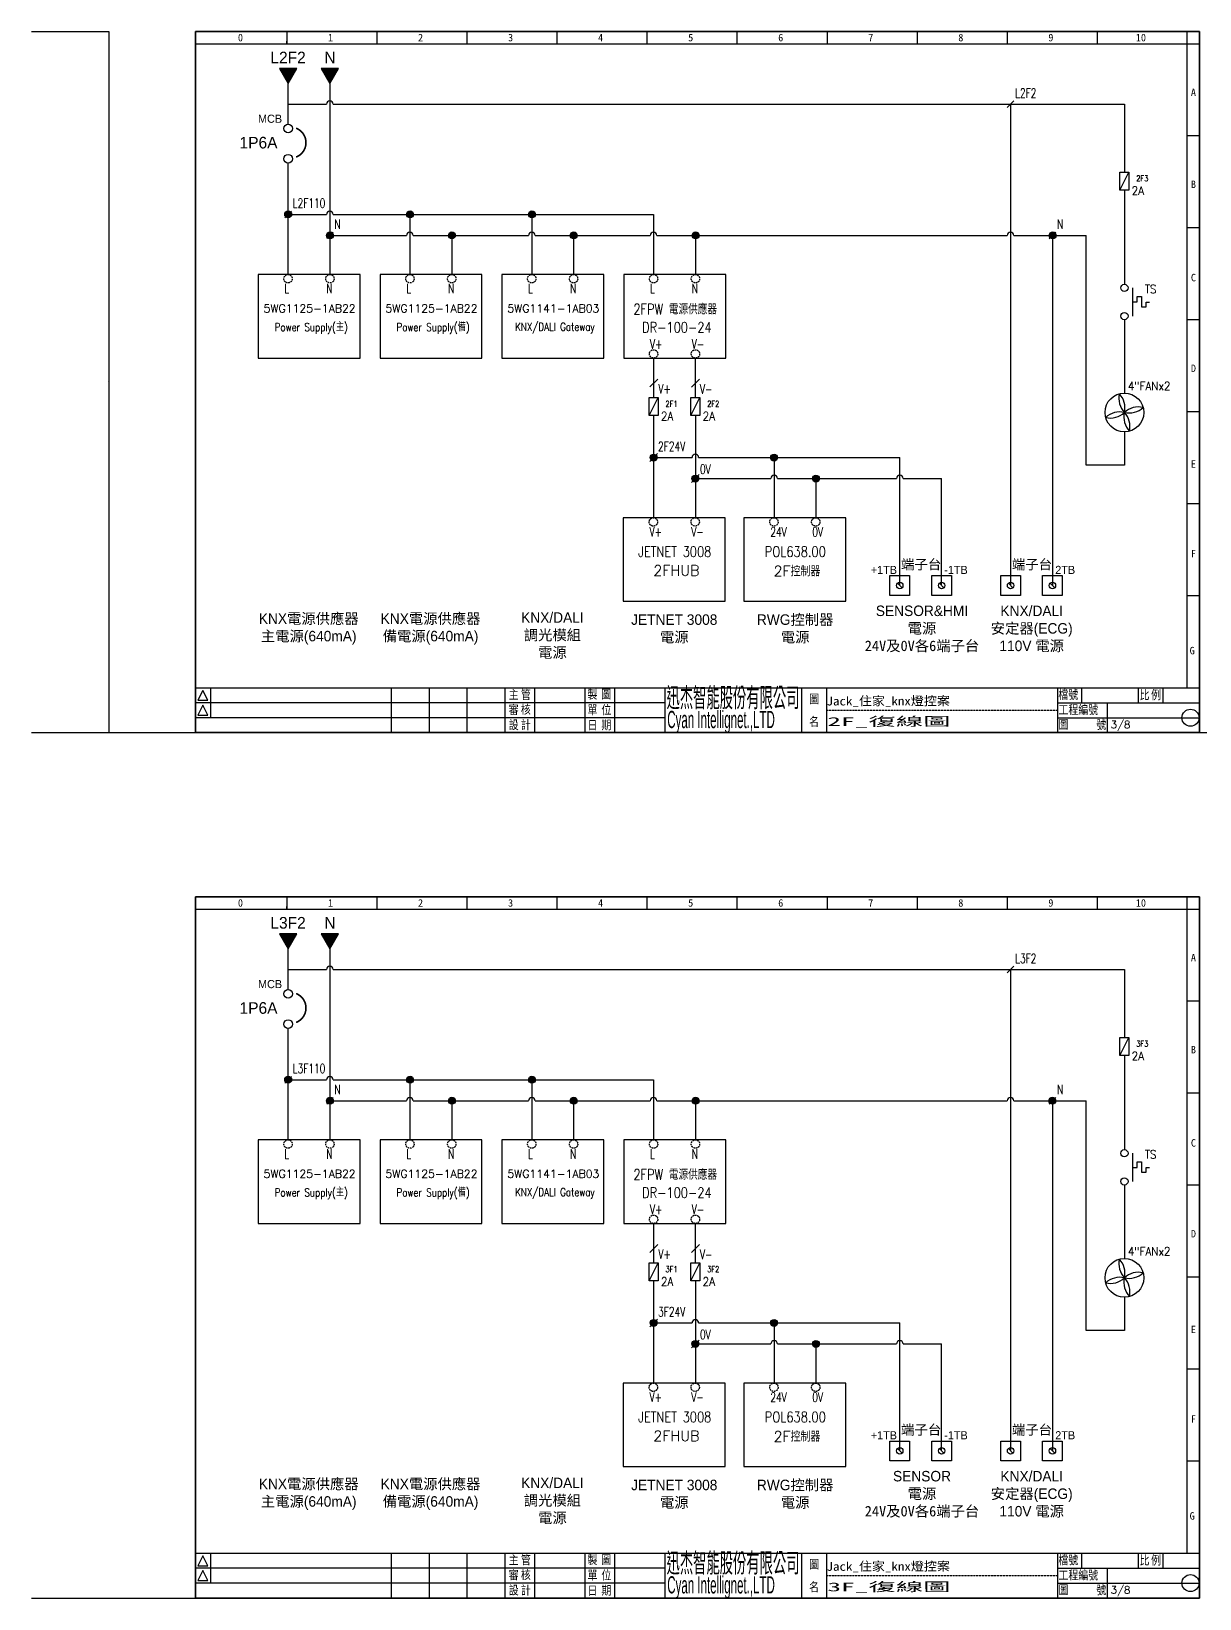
# Model space of a CAD drawing. Header units: millimetres. Extents: x 21506 to 58194, y 6783 to 13041.
# Drawn here: x 30178 to 34841, y 6783 to 13041 of the extents above; entities that cross this region are included whole.
import ezdxf
from ezdxf.enums import TextEntityAlignment as Align

# ---------------------------------------------------------------- set-up
doc = ezdxf.new("R2010")
doc.units = ezdxf.units.MM
doc.linetypes.add('DASH1', pattern=[1.5, 1, -0.5])
doc.linetypes.add('HIDDEN', pattern=[9.525, 6.35, -3.175])
for name, color, linetype in [('075KW40IMRV50U03AFO80B4B5', 7, 'Continuous'), ('1', 7, 'Continuous'), ('5', 5, 'Continuous'), ('6', 6, 'HIDDEN'), ('AHU新增', 7, 'Continuous'), ('DIM', 2, 'Continuous'), ('TEXT', 11, 'Continuous')]:
    doc.layers.add(name, color=color, linetype=linetype)
doc.styles.add('chineset', font='ds1.shx', dxfattribs={"bigfont": 'chineset.shx'})
doc.styles.add('LMP', font='COMPLEX', dxfattribs={"bigfont": 'LFP'})
doc.styles.get("Standard").update_dxf_attribs({"font": ''})
doc.styles.add('T2', font='simplex', dxfattribs={"bigfont": 'stsl'})
doc.styles.get('Standard').set_extended_font_data('MingLiU')
doc.dimstyles.new('ISO-25', dxfattribs={"dimtxt": 2.5, "dimasz": 2.5, "dimexe": 1.25, "dimexo": 0.625, "dimtad": 1, "dimtxsty": 'Standard', "dimcen": 2.5, "dimadec": 0, "dimazin": 0, "dimtfac": 1, "dimtmove": 0, "dimatfit": 3, "dimfxl": 1, "dimarcsym": 0})

# ---------------------------------------------------------------- blocks, each defined once
blk = doc.blocks.new('A$C07583028')
at = {"layer": 'AHU新增'}
for p, q in [((0, -86.4), (0, 0)), ((0, 0), (43.2, 0)), ((0, -86.4), (43.2, 0)), ((43.2, 0), (43.2, -86.4)), ((43.2, -86.4), (0, -86.4))]:
    blk.add_line(p, q, dxfattribs=at)
blk = doc.blocks.new('A$C547D4C11')
at = {"layer": 'AHU新增'}
h = blk.add_hatch(color=256, dxfattribs=at)
h.dxf.hatch_style = 1
h.paths.add_polyline_path([(6.9, 0, 1), (-6.9, 0, 1)])
blk.add_circle((0, 0), 6.9, dxfattribs=at)
blk = doc.blocks.new('MLIBFN1E')
blk.add_circle((0, 0), 4.5)
for centre, start, end in [((3.52, 3.27), 167.1027, 222.8973), ((-4.69, 1.07), 347.1027, 42.8973), ((-1.07, -4.69), 77.1027, 132.8973), ((-3.27, 3.52), 257.1027, 312.8973), ((4.69, -1.07), 167.1027, 222.8973), ((3.27, -3.52), 77.1027, 132.8973), ((1.07, 4.69), 257.1027, 312.8973), ((-3.52, -3.27), 347.1027, 42.8973)]:
    blk.add_arc(centre, 4.81, start, end)
blk = doc.blocks.new('*D52')
at = {"color": 0, "lineweight": -2}
for p, q in [((30178.5, 13041), (30488.4, 13041)), ((30487.1, 13038.5), (30487.1, 10243.5)), ((30178.5, 10241), (30488.4, 10241))]:
    blk.add_line(p, q, dxfattribs=at)
at = {"color": 0}
for points in [[(30487.5, 13038.5), (30486.7, 13038.5), (30487.1, 13041)], [(30486.7, 10243.5), (30487.5, 10243.5), (30487.1, 10241)]]:
    blk.add_solid(points, dxfattribs=at)
at = {"layer": 'Defpoints', "color": 0}
for p in [(30177.9, 13041), (30177.9, 10241), (30487.1, 10241)]:
    blk.add_point(p, dxfattribs=at)
at = {"color": 0, "insert": (30485.1, 11641), "char_height": 2.5, "attachment_point": 5, "rotation": 90}
blk.add_mtext('2800', dxfattribs=at)

msp = doc.modelspace()

# ---------------------------------------------------------------- hatches: boundary and pattern name
for points in [[(31168.221, 12892.515), (31202.598, 12832.972), (31236.975, 12892.515)], [(31369.642, 12832.972), (31404.019, 12892.515), (31335.265, 12892.515)], [(31168.221, 9437.539), (31202.599, 9377.997), (31236.976, 9437.539)], [(31369.643, 9377.997), (31404.02, 9437.539), (31335.266, 9437.539)]]:
    msp.add_hatch(color=0).paths.add_polyline_path(points)

# ---------------------------------------------------------------- linework, layer by layer
at = {"color": 7}
for p, q in [((34841.31, 13041.007), (30832.885, 13041.007)), ((30832.885, 13041.007), (30832.885, 10241.003)), ((31197.334, 13041.007), (31197.334, 12991.361)), ((31556.767, 13041.007), (31556.767, 12991.361)), ((31916.201, 13041.007), (31916.201, 12991.361)), ((32275.634, 13041.007), (32275.634, 12991.361)), ((32635.067, 13041.007), (32635.067, 12991.361)), ((32994.5, 13041.007), (32994.5, 12991.361)), ((33353.933, 13041.007), (33353.933, 12991.362)), ((33713.366, 13041.007), (33713.366, 12991.362)), ((34072.799, 13041.007), (34072.799, 12991.362)), ((34432.232, 13041.007), (34432.232, 12991.362)), ((34791.665, 10419.727), (34791.665, 13041.007)), ((34841.31, 13041.007), (34841.311, 10241.004)), ((30832.885, 12991.361), (34841.31, 12991.362)), ((31197.334, 12991.361), (31197.334, 13001.29)), ((34841.31, 12623.985), (34791.665, 12623.985)), ((34841.311, 12256.609), (34791.665, 12256.609)), ((34841.311, 11889.233), (34791.665, 11889.233)), ((34841.311, 11521.856), (34791.665, 11521.856)), ((34841.311, 11154.48), (34791.665, 11154.48)), ((34841.311, 10787.104), (34791.665, 10787.104)), ((30832.885, 10419.727), (34841.311, 10419.727)), ((30892.459, 10419.727), (30892.459, 10300.578)), ((31614.287, 10419.727), (31614.287, 10241.003)), ((31765.318, 10419.727), (31765.318, 10241.003)), ((31916.35, 10419.727), (31916.35, 10241.003)), ((32067.381, 10419.727), (32067.381, 10241.003)), ((32186.292, 10419.727), (32186.292, 10241.003)), ((32386.969, 10419.727), (32386.969, 10241.003)), ((32505.88, 10419.727), (32505.88, 10241.003)), ((32706.556, 10419.727), (32706.556, 10241.003)), ((33252.656, 10419.727), (33252.656, 10241.004)), ((33351.947, 10419.727), (33351.947, 10241.004)), ((34273.769, 10419.727), (34273.769, 10241.004)), ((34370.344, 10419.727), (34370.344, 10360.153)), ((34597.632, 10360.153), (34597.632, 10419.727)), ((34694.207, 10419.727), (34694.207, 10360.153)), ((32706.556, 10360.153), (30832.885, 10360.152)), ((34273.769, 10360.153), (34841.311, 10360.153)), ((34472.351, 10360.153), (34472.351, 10241.004)), ((32706.556, 10300.578), (30832.885, 10300.578)), ((34273.769, 10300.578), (34841.311, 10300.578)), ((30832.885, 10241.003), (34841.311, 10241.004)), ((32706.556, 10241.003), (32733.861, 10241.003)), ((34841.311, 9586.032), (30832.885, 9586.031)), ((30832.885, 9586.031), (30832.885, 6786.028)), ((31197.335, 9586.031), (31197.335, 9536.386)), ((31556.768, 9586.031), (31556.768, 9536.386)), ((31916.201, 9586.031), (31916.201, 9536.386)), ((32275.634, 9586.031), (32275.634, 9536.386)), ((32635.067, 9586.032), (32635.067, 9536.386)), ((32994.5, 9586.032), (32994.5, 9536.386)), ((33353.933, 9586.032), (33353.933, 9536.386)), ((33713.366, 9586.032), (33713.366, 9536.386)), ((34072.799, 9586.032), (34072.799, 9536.386)), ((34432.232, 9586.032), (34432.232, 9536.386)), ((34791.666, 6964.752), (34791.665, 9586.032)), ((34841.311, 9586.032), (34841.311, 6786.028)), ((30832.885, 9536.386), (34841.311, 9536.386)), ((31197.335, 9536.386), (31197.335, 9546.315)), ((34841.311, 9169.01), (34791.665, 9169.01)), ((34841.311, 8801.634), (34791.665, 8801.634)), ((34841.311, 8434.257), (34791.665, 8434.257)), ((34841.311, 8066.881), (34791.665, 8066.881)), ((34841.311, 7699.505), (34791.666, 7699.505)), ((34841.311, 7332.128), (34791.666, 7332.128)), ((30832.885, 6964.752), (34841.311, 6964.752)), ((30892.46, 6964.752), (30892.46, 6845.602)), ((31614.287, 6964.752), (31614.287, 6786.028)), ((31765.319, 6964.752), (31765.319, 6786.028)), ((31916.35, 6964.752), (31916.35, 6786.028)), ((32067.381, 6964.752), (32067.381, 6786.028)), ((32186.292, 6964.752), (32186.292, 6786.028)), ((32386.969, 6964.752), (32386.969, 6786.028)), ((32505.88, 6964.752), (32505.88, 6786.028)), ((32706.557, 6964.752), (32706.557, 6786.028)), ((33252.657, 6964.752), (33252.657, 6786.028)), ((33351.948, 6964.752), (33351.948, 6786.028)), ((34273.769, 6964.752), (34273.769, 6786.028)), ((34370.344, 6964.752), (34370.344, 6905.177)), ((34597.632, 6905.177), (34597.632, 6964.752)), ((34694.207, 6964.752), (34694.207, 6905.177)), ((32706.557, 6905.177), (30832.885, 6905.177)), ((34273.769, 6905.177), (34841.311, 6905.177)), ((34472.351, 6905.177), (34472.351, 6786.028)), ((32706.557, 6845.603), (30832.885, 6845.602)), ((34273.769, 6845.603), (34841.311, 6845.603)), ((30832.885, 6786.028), (34841.311, 6786.028)), ((32706.557, 6786.028), (32733.862, 6786.028))]:
    msp.add_line(p, q, dxfattribs=at)
for p, q in [((30832.885, 13041.007), (34841.311, 13041.007)), ((30832.885, 10241.003), (30832.885, 13041.007)), ((34841.311, 13041.007), (34841.311, 10241.003)), ((34841.311, 10241.003), (34841.311, 13041.007)), ((31202.598, 12670.655), (31202.598, 12750.045)), ((31202.598, 12750.045), (31356.541, 12750.045)), ((31382.74, 12750.045), (34540.857, 12750.045)), ((34540.857, 12750.045), (34540.857, 12479.394)), ((34540.94, 12406.959), (34540.94, 12031.165)), ((31369.625, 12226.352), (31675.882, 12226.352)), ((31702.081, 12226.352), (32162.266, 12226.352)), ((32188.465, 12226.352), (32648.634, 12226.352)), ((32674.833, 12226.352), (34073.615, 12226.333)), ((34099.814, 12226.332), (34388.754, 12226.332)), ((34388.754, 11309.393), (34388.754, 12226.332)), ((34572.986, 12016.664), (34572.986, 11904.327)), ((34572.986, 11960.496), (34592.249, 11960.496)), ((34592.249, 11960.496), (34592.249, 11982.312)), ((34592.249, 11982.312), (34609.672, 11982.312)), ((34609.672, 11982.312), (34609.672, 11940.598)), ((34627.457, 11940.598), (34627.457, 11960.186)), ((34627.457, 11960.186), (34640.887, 11960.186)), ((34540.94, 11889.826), (34540.94, 11596.74)), ((34609.672, 11940.598), (34627.457, 11940.598)), ((32828.327, 11579.3), (32828.327, 11736.493)), ((32661.748, 11579.3), (32679.857, 11579.3)), ((32661.748, 11506.866), (32661.748, 11339.192)), ((32828.327, 11506.866), (32828.327, 11255.356)), ((34540.94, 11441.929), (34540.94, 11309.393)), ((33644.327, 11255.356), (33644.327, 11339.192)), ((34540.94, 11309.393), (34388.754, 11309.393)), ((32828.327, 11255.356), (33129.473, 11255.356)), ((33155.672, 11255.356), (33309.61, 11255.356)), ((33309.61, 11255.356), (33631.228, 11255.356)), ((33644.327, 10828.486), (33644.327, 11255.356)), ((33657.426, 11255.356), (33811.364, 11255.356)), ((33811.364, 10828.486), (33811.364, 11255.356)), ((30177.913, 10241.003), (30832.885, 10241.003)), ((34841.311, 10241.003), (30832.885, 10241.003)), ((34841.311, 10241.004), (35496.282, 10241.004)), ((30832.885, 9586.031), (34841.311, 9586.031)), ((30832.885, 6786.028), (30832.885, 9586.031)), ((34841.311, 9586.031), (34841.311, 6786.028)), ((34841.311, 6786.028), (34841.311, 9586.031)), ((31202.599, 9215.679), (31202.599, 9295.07)), ((31202.599, 9295.07), (31356.541, 9295.07)), ((31382.74, 9295.07), (34540.857, 9295.07)), ((34540.857, 9295.07), (34540.857, 9024.418)), ((34540.94, 8951.984), (34540.94, 8576.189)), ((31369.626, 8771.377), (31675.883, 8771.377)), ((31702.081, 8771.377), (32162.266, 8771.377)), ((32188.465, 8771.377), (32648.634, 8771.377)), ((32674.833, 8771.377), (34073.616, 8771.357)), ((34099.814, 8771.357), (34388.755, 8771.357)), ((34388.755, 7854.418), (34388.755, 8771.357)), ((34572.986, 8561.689), (34572.986, 8449.352)), ((34592.25, 8505.52), (34592.25, 8527.337)), ((34592.25, 8527.337), (34609.672, 8527.337)), ((34609.672, 8527.337), (34609.672, 8485.623)), ((34572.986, 8505.52), (34592.25, 8505.52)), ((34609.672, 8485.623), (34627.458, 8485.623)), ((34627.458, 8485.623), (34627.458, 8505.21)), ((34627.458, 8505.21), (34640.888, 8505.21)), ((34540.94, 8434.851), (34540.94, 8141.765)), ((32828.327, 8124.325), (32828.327, 8281.518)), ((32661.749, 8124.325), (32679.857, 8124.325)), ((32661.749, 8051.89), (32661.749, 7884.216)), ((32828.327, 8051.89), (32828.327, 7800.38)), ((34540.94, 7986.953), (34540.94, 7854.418)), ((33644.327, 7800.38), (33644.327, 7884.217)), ((34540.94, 7854.418), (34388.755, 7854.418)), ((32828.327, 7800.38), (33129.473, 7800.38)), ((33155.672, 7800.38), (33309.61, 7800.38)), ((33309.61, 7800.38), (33631.228, 7800.38)), ((33644.327, 7373.511), (33644.327, 7800.38)), ((33657.427, 7800.38), (33811.364, 7800.38)), ((33811.364, 7373.511), (33811.364, 7800.38)), ((30177.913, 6786.027), (30832.885, 6786.028)), ((34841.311, 6786.028), (30832.885, 6786.028))]:
    msp.add_line(p, q)
at = {"color": 7, "linetype": 'DASH1'}
for p, q in [((33351.947, 10330.365), (34273.769, 10330.365)), ((33351.948, 6875.39), (34273.769, 6875.39))]:
    msp.add_line(p, q, dxfattribs=at)
at = {"color": 0}
for points in [[(31202.598, 12832.972), (31236.975, 12892.515), (31168.221, 12892.515)], [(31369.642, 12832.972), (31404.019, 12892.515), (31335.265, 12892.515)], [(31202.599, 9377.997), (31236.976, 9437.539), (31168.221, 9437.539)], [(31369.643, 9377.997), (31404.02, 9437.539), (31335.266, 9437.539)]]:
    msp.add_lwpolyline(points, close=True, dxfattribs=at)
for points in [[(33683.625, 10867.784), (33683.625, 10789.188), (33605.029, 10789.188), (33605.029, 10867.784)], [(33850.662, 10867.784), (33850.662, 10789.188), (33772.066, 10789.188), (33772.066, 10867.784)], [(34126.013, 10867.784), (34126.013, 10789.188), (34047.416, 10789.188), (34047.416, 10867.784)], [(34293.05, 10867.784), (34293.05, 10789.188), (34214.454, 10789.188), (34214.454, 10867.784)], [(33683.626, 7412.809), (33683.626, 7334.213), (33605.029, 7334.213), (33605.029, 7412.809)], [(33850.663, 7412.809), (33850.663, 7334.213), (33772.066, 7334.213), (33772.066, 7412.809)], [(34126.013, 7412.809), (34126.013, 7334.213), (34047.417, 7334.213), (34047.417, 7412.809)], [(34293.05, 7412.809), (34293.05, 7334.213), (34214.454, 7334.213), (34214.454, 7412.809)]]:
    msp.add_lwpolyline(points, close=True)
at = {"color": 7}
for points in [[(30842.814, 10370.081), (30882.53, 10370.081), (30862.672, 10409.798)], [(30842.814, 10310.507), (30882.53, 10310.507), (30862.672, 10350.223)], [(30842.814, 6915.106), (30882.531, 6915.106), (30862.672, 6954.822)], [(30842.814, 6855.532), (30882.531, 6855.532), (30862.672, 6895.248)]]:
    msp.add_lwpolyline(points, close=True, dxfattribs=at)
for centre in [(34540.94, 12016.664), (34540.94, 11904.327), (34540.94, 8561.689), (34540.94, 8449.352)]:
    msp.add_circle(centre, 14.501)
for centre in [(31369.641, 12750.045), (31369.628, 12310.189), (31688.982, 12226.352), (32175.365, 12226.352), (32661.734, 12226.352), (34086.715, 12226.332), (32828.327, 11339.192), (33142.573, 11255.356), (33644.327, 11255.356), (31369.641, 9295.07), (31369.628, 8855.213), (31688.982, 8771.377), (32175.365, 8771.377), (32661.734, 8771.377), (34086.715, 8771.357), (32828.327, 7884.217), (33142.573, 7800.38), (33644.327, 7800.38)]:
    msp.add_arc(centre, 13.099, 0, 180)
at = {"layer": '075KW40IMRV50U03AFO80B4B5', "color": 0}
for centre in [(34804.923, 10300.578), (34804.923, 6845.603)]:
    msp.add_circle(centre, 34.075, dxfattribs=at)
at = {"layer": '1'}
for points in [[(31083.248, 11736.493), (31490.241, 11736.493), (31490.241, 12070.081), (31083.248, 12070.081)], [(31569.631, 11736.493), (31976.624, 11736.493), (31976.624, 12070.081), (31569.631, 12070.081)], [(32056.014, 11736.493), (32463.007, 11736.493), (32463.007, 12070.081), (32056.014, 12070.081)], [(32542.398, 11736.493), (32949.391, 11736.493), (32949.391, 12070.081), (32542.398, 12070.081)], [(32540.669, 10765.497), (32947.662, 10765.497), (32947.662, 11099.085), (32540.669, 11099.085)], [(33021.952, 10765.497), (33428.945, 10765.497), (33428.945, 11099.085), (33021.952, 11099.085)], [(31083.248, 8281.518), (31490.241, 8281.518), (31490.241, 8615.106), (31083.248, 8615.106)], [(31569.631, 8281.518), (31976.624, 8281.518), (31976.624, 8615.106), (31569.631, 8615.106)], [(32056.015, 8281.518), (32463.008, 8281.518), (32463.008, 8615.106), (32056.015, 8615.106)], [(32542.398, 8281.518), (32949.391, 8281.518), (32949.391, 8615.106), (32542.398, 8615.106)], [(32540.67, 7310.521), (32947.663, 7310.521), (32947.662, 7644.109), (32540.67, 7644.109)], [(33021.952, 7310.521), (33428.945, 7310.521), (33428.945, 7644.109), (33021.952, 7644.109)]]:
    msp.add_lwpolyline(points, close=True, dxfattribs=at)
at = {"layer": '6'}
for centre in [(31202.598, 12053.379), (31369.62, 12053.379), (31688.982, 12053.379), (31856.003, 12053.379), (32175.365, 12053.379), (32342.387, 12053.379), (32661.748, 12053.379), (32828.77, 12053.379), (32661.748, 11753.196), (32828.77, 11753.202), (32660.655, 11082.394), (32827.677, 11082.394), (33141.937, 11082.394), (33308.959, 11082.394), (31202.599, 8598.404), (31369.62, 8598.404), (31688.982, 8598.404), (31856.004, 8598.404), (32175.365, 8598.404), (32342.387, 8598.404), (32661.749, 8598.404), (32828.77, 8598.404), (32661.749, 8298.22), (32828.77, 8298.226), (32660.655, 7627.419), (32827.677, 7627.419), (33141.938, 7627.419), (33308.96, 7627.419)]:
    msp.add_circle(centre, 16.702, dxfattribs=at)
at = {"layer": 'AHU新增'}
for p, q in [((31202.598, 12670.655), (31202.598, 12872.667)), ((31369.642, 12872.667), (31369.619, 12070.081)), ((34086.715, 12750.025), (34086.715, 10828.486)), ((31202.598, 12310.189), (31202.598, 12514.416)), ((31202.598, 12070.081), (31202.598, 12310.189)), ((31202.598, 12310.189), (31356.528, 12310.189)), ((31382.727, 12310.189), (32661.734, 12310.189)), ((31688.982, 12310.189), (31688.982, 12070.081)), ((32175.365, 12310.189), (32175.365, 12070.081)), ((32661.734, 12310.189), (32661.734, 12070.081)), ((31856.019, 12226.352), (31856.019, 12070.081)), ((32342.402, 12226.352), (32342.402, 12070.081)), ((32828.771, 12226.352), (32828.771, 12070.081)), ((34253.752, 12226.332), (34253.752, 10828.486)), ((32661.748, 11736.493), (32661.748, 11579.3)), ((32661.29, 11339.192), (32815.228, 11339.192)), ((32661.29, 11339.192), (32661.29, 11099.085)), ((32840.968, 11339.192), (33142.573, 11339.192)), ((32840.968, 11339.192), (33644.327, 11339.192)), ((33142.573, 11339.192), (33142.573, 11099.085)), ((32828.327, 11255.356), (32828.327, 11099.085)), ((33309.61, 11255.356), (33309.61, 11099.085)), ((31202.599, 9215.679), (31202.599, 9417.692)), ((31369.643, 9417.692), (31369.62, 8615.106)), ((34086.715, 9295.049), (34086.715, 7373.511)), ((31202.599, 8855.213), (31202.599, 9059.44)), ((31202.599, 8615.106), (31202.599, 8855.213)), ((31202.599, 8855.213), (31356.529, 8855.213)), ((31382.728, 8855.213), (32661.734, 8855.213)), ((31688.982, 8855.213), (31688.982, 8615.106)), ((32175.365, 8855.213), (32175.365, 8615.106)), ((32661.734, 8855.213), (32661.734, 8615.106)), ((31856.019, 8771.377), (31856.019, 8615.106)), ((32342.403, 8771.377), (32342.403, 8615.106)), ((32828.771, 8771.377), (32828.771, 8615.106)), ((34253.752, 8771.357), (34253.752, 7373.511)), ((32661.749, 8281.518), (32661.749, 8124.325)), ((32661.29, 7884.217), (32815.228, 7884.217)), ((32661.29, 7884.217), (32661.29, 7644.109)), ((32840.968, 7884.217), (33142.573, 7884.217)), ((32840.968, 7884.217), (33644.327, 7884.217)), ((33142.573, 7884.217), (33142.573, 7644.109)), ((32828.327, 7800.38), (32828.327, 7644.109)), ((33309.61, 7800.38), (33309.61, 7644.109))]:
    msp.add_line(p, q, dxfattribs=at)
at = {"layer": 'DIM', "color": 0}
for p, q in [((33653.322, 10819.491), (33635.332, 10837.481)), ((33820.359, 10819.491), (33802.369, 10837.481)), ((34095.709, 10819.491), (34077.72, 10837.481)), ((34262.747, 10819.491), (34244.757, 10837.481)), ((33653.322, 7364.516), (33635.333, 7382.506)), ((33820.359, 7364.516), (33802.37, 7382.506)), ((34095.71, 7364.516), (34077.72, 7382.506)), ((34262.747, 7364.516), (34244.757, 7382.506))]:
    msp.add_line(p, q, dxfattribs=at)
for centre in [(33644.327, 10828.486), (33811.364, 10828.486), (34086.715, 10828.486), (34253.752, 10828.486), (33644.327, 7373.511), (33811.364, 7373.511), (34086.715, 7373.511), (34253.752, 7373.511)]:
    msp.add_circle(centre, 12.72, dxfattribs=at)
at = {"layer": 'TEXT'}
for p, q in [((34099.789, 12763.099), (34073.632, 12736.942)), ((31216.132, 12323.263), (31189.975, 12297.107)), ((31383.159, 12239.427), (31357.002, 12213.27)), ((34266.827, 12239.407), (34240.67, 12213.25)), ((32678.707, 11652.485), (32647.319, 11621.097)), ((32844.458, 11652.106), (32813.07, 11620.718)), ((32677.443, 11354.886), (32646.054, 11323.498)), ((32844.021, 11271.05), (32812.633, 11239.661)), ((34099.79, 9308.124), (34073.633, 9281.967)), ((31216.132, 8868.288), (31189.975, 8842.131)), ((31383.159, 8784.452), (31357.002, 8758.295)), ((34266.827, 8784.431), (34240.67, 8758.274)), ((32678.707, 8197.51), (32647.319, 8166.121)), ((32844.458, 8197.131), (32813.07, 8165.742)), ((32677.443, 7899.911), (32646.055, 7868.522)), ((32844.022, 7816.074), (32812.633, 7784.686))]:
    msp.add_line(p, q, dxfattribs=at)
at = {"layer": 'TEXT', "color": 0, "const_width": 6.571}
for points in [[(31234.688, 12539.104, 0.68599434), (31234.688, 12654.251, 0.68599434)], [(31234.688, 9084.129, 0.68599434), (31234.688, 9199.276, 0.68599434)]]:
    msp.add_lwpolyline(points, format="xyb", dxfattribs=at)
at = {"layer": 'TEXT', "color": 0}
for centre in [(31202.598, 12653.393), (31202.598, 12532.565), (31202.599, 9198.418), (31202.599, 9077.589)]:
    msp.add_circle(centre, 17.261, dxfattribs=at)

# ---------------------------------------------------------------- block references
at = {"xscale": 17.2012730789055, "yscale": 17.2012730789055, "zscale": 17.2012730789055}
for p in [(34540.94, 11519.334), (34540.94, 8064.359)]:
    msp.add_blockref('MLIBFN1E', p, dxfattribs=at)
at = {"layer": 'AHU新增'}
for name, p, xscale, yscale, zscale in [('A$C07583028', (34522.831, 12479.394), 0.8383635863688097, 0.8383635863688097, 0.8383635863688097), ('A$C547D4C11', (31203.057, 12310.189), 2.012072607285142, 2.012072607285142, 2.012072607285142), ('A$C547D4C11', (31689.44, 12310.189), 2.012072607285142, 2.012072607285142, 2.012072607285142), ('A$C547D4C11', (32175.824, 12310.189), 2.012072607285142, 2.012072607285142, 2.012072607285142), ('A$C547D4C11', (31370.084, 12226.352), 2.012072607285142, 2.012072607285142, 2.012072607285142), ('A$C547D4C11', (31856.477, 12226.352), 2.012072607285142, 2.012072607285142, 2.012072607285142), ('A$C547D4C11', (32342.861, 12226.352), 2.012072607285142, 2.012072607285142, 2.012072607285142), ('A$C547D4C11', (32829.229, 12226.352), 2.012072607285142, 2.012072607285142, 2.012072607285142), ('A$C547D4C11', (34254.968, 12226.332), 2.012072607285142, 2.012072607285142, 2.012072607285142), ('A$C07583028', (32643.64, 11579.3), 0.8383635863688097, 0.8383635863688097, 0.8383635863688097), ('A$C07583028', (32810.302, 11579.3), 0.8383635863688097, 0.8383635863688097, 0.8383635863688097), ('A$C547D4C11', (32661.749, 11339.192), 2.012072607285142, 2.012072607285142, 2.012072607285142), ('A$C547D4C11', (33142.573, 11339.192), 2.012072607285142, 2.012072607285142, 2.012072607285142), ('A$C547D4C11', (32828.327, 11255.356), 2.012072607285142, 2.012072607285142, 2.012072607285142), ('A$C547D4C11', (33309.61, 11255.356), 2.012072607285142, 2.012072607285142, 2.012072607285142), ('A$C07583028', (34522.832, 9024.418), 0.8383635863688097, 0.8383635863688097, 0.8383635863688097), ('A$C547D4C11', (31203.057, 8855.213), 2.012072607285142, 2.012072607285142, 2.012072607285142), ('A$C547D4C11', (31689.441, 8855.213), 2.012072607285142, 2.012072607285142, 2.012072607285142), ('A$C547D4C11', (32175.824, 8855.213), 2.012072607285142, 2.012072607285142, 2.012072607285142), ('A$C547D4C11', (31370.084, 8771.377), 2.012072607285142, 2.012072607285142, 2.012072607285142), ('A$C547D4C11', (31856.478, 8771.377), 2.012072607285142, 2.012072607285142, 2.012072607285142), ('A$C547D4C11', (32342.861, 8771.377), 2.012072607285142, 2.012072607285142, 2.012072607285142), ('A$C547D4C11', (32829.23, 8771.377), 2.012072607285142, 2.012072607285142, 2.012072607285142), ('A$C547D4C11', (34253.752, 8771.357), 2.012072607285142, 2.012072607285142, 2.012072607285142), ('A$C07583028', (32643.64, 8124.325), 0.8383635863688097, 0.8383635863688097, 0.8383635863688097), ('A$C07583028', (32810.302, 8124.325), 0.8383635863688097, 0.8383635863688097, 0.8383635863688097), ('A$C547D4C11', (32661.749, 7884.217), 2.012072607285142, 2.012072607285142, 2.012072607285142), ('A$C547D4C11', (33142.573, 7884.217), 2.012072607285142, 2.012072607285142, 2.012072607285142), ('A$C547D4C11', (32828.327, 7800.38), 2.012072607285142, 2.012072607285142, 2.012072607285142), ('A$C547D4C11', (33309.61, 7800.38), 2.012072607285142, 2.012072607285142, 2.012072607285142)]:
    msp.add_blockref(name, p, dxfattribs=dict(at, xscale=xscale, yscale=yscale, zscale=zscale))

# ---------------------------------------------------------------- texts
at = {"color": 7}
for s, rotation, oblique, p in [('0', 0.0001175, 359.9999999, (31012.601, 13001.29)), ('1', 0.0001178, 0.0000002, (31372.034, 13001.29)), ('2', 0.0001178, 0.0000002, (31731.467, 13001.29)), ('3', 0.0001175, 359.9999999, (32090.9, 13001.29)), ('4', 0.0001175, 359.9999999, (32450.333, 13001.291)), ('0', 0.0001175, 359.9999999, (31012.601, 9546.315)), ('1', 0.0001178, 0.0000002, (31372.034, 9546.315)), ('2', 0.0001178, 0.0000002, (31731.468, 9546.315)), ('3', 0.0001175, 359.9999999, (32090.901, 9546.315)), ('4', 0.0001175, 359.9999999, (32450.334, 9546.315))]:
    msp.add_text(s, height=29.787, rotation=rotation, dxfattribs=dict(at, oblique=oblique)).set_placement(p, align=Align.CENTER)
at = {"color": 7, "width": 1}
for s, height, rotation, oblique, p in [('5', 29.787, 0.0001175, 359.9999999, (32809.766, 13001.291)), ('6', 29.787, 0.0001175, 359.9999999, (33169.199, 13001.291)), ('7', 29.787, 0.0001178, 0.0000002, (33528.632, 13001.291)), ('8', 29.787, 0.0001178, 0.0000002, (33888.066, 13001.291)), ('9', 29.787, 0.0001178, 0.0000002, (34247.499, 13001.291)), ('10', 29.7873, 0.0001178, 0.0000002, (34606.932, 13001.29)), ('5', 29.787, 0.0001175, 359.9999999, (32809.767, 9546.315)), ('6', 29.787, 0.0001175, 359.9999999, (33169.2, 9546.315)), ('7', 29.787, 0.0001178, 0.0000002, (33528.633, 9546.315)), ('8', 29.787, 0.0001178, 0.0000002, (33888.066, 9546.315)), ('9', 29.787, 0.0001178, 0.0000002, (34247.499, 9546.315)), ('10', 29.7873, 0.0001178, 0.0000002, (34606.932, 9546.315))]:
    msp.add_text(s, height=height, rotation=rotation, dxfattribs=dict(at, oblique=oblique)).set_placement(p, align=Align.CENTER)
for s, rotation, oblique, p in [('A', 0.0001178, 0.0000002, (34816.488, 12797.744)), ('B', 0.0001178, 0.0000002, (34816.488, 12430.368)), ('C', 0.0001176, 360, (34816.488, 12058.027)), ('D', 0.0001176, 360, (34816.488, 11695.615)), ('E', 0.0001176, 360, (34816.488, 11313.345)), ('A', 0.0001178, 0.0000002, (34816.488, 9342.769)), ('B', 0.0001178, 0.0000002, (34816.488, 8975.393)), ('C', 0.0001176, 360, (34816.488, 8603.052)), ('D', 0.0001176, 360, (34816.488, 8240.64)), ('E', 0.0001176, 360, (34816.488, 7858.37))]:
    msp.add_text(s, height=29.787, rotation=rotation, dxfattribs=dict(at, oblique=oblique)).set_placement(p, align=Align.MIDDLE)
for s, p in [('F', (34816.488, 10955.898)), ('G', (34811.523, 10568.664)), ('F', (34816.488, 7500.923)), ('G', (34811.524, 7113.688))]:
    msp.add_text(s, height=29.787, rotation=0.0001176, dxfattribs=at).set_placement(p, align=Align.MIDDLE)
at = {"color": 7, "style": 'T2'}
for s, height, p in [('主', 37.731, (32083.328, 10371.255)), ('管', 37.731, (32131.772, 10371.255)), ('製', 37.731, (32397.702, 10372.823)), ('圖', 37.731, (32452.965, 10373.191)), ('審', 37.731, (32083.336, 10311.773)), ('核', 37.731, (32131.922, 10312.542)), ('單', 37.731, (32397.782, 10310.878)), ('位', 37.731, (32453.368, 10310.878)), ('計', 37.731, (32131.538, 10250.965)), ('日', 37.731, (32397.79, 10249.401)), ('期', 37.731, (32453.542, 10250.542)), ('3/8', 29.4737, (34486.303, 10258.466)), ('主', 37.731, (32083.328, 6916.28)), ('管', 37.731, (32131.773, 6916.28)), ('製', 37.731, (32397.702, 6917.848)), ('圖', 37.731, (32452.965, 6918.216)), ('審', 37.731, (32083.336, 6856.798)), ('核', 37.731, (32131.923, 6857.567)), ('單', 37.731, (32397.782, 6855.902)), ('位', 37.731, (32453.368, 6855.902)), ('計', 37.731, (32131.538, 6795.99)), ('日', 37.731, (32397.79, 6794.426)), ('期', 37.731, (32453.542, 6795.567)), ('3/8', 29.4737, (34486.304, 6803.491))]:
    msp.add_text(s, height=height, rotation=0.0001176, dxfattribs=at).set_placement(p)
at = {"color": 7, "style": 'T2', "oblique": 360, "width": 1}
for s, p in [('圖', (33282.816, 10354.37)), ('號', (34428.864, 10251.911)), ('圖', (33282.817, 6899.394)), ('號', (34428.865, 6796.936))]:
    msp.add_text(s, height=37.731, rotation=0.0001176, dxfattribs=at).set_placement(p)
at = {"color": 7}
for s, height, width, p, p2 in [('Jack_住家_knx燈控案', 34.78567, 1.000741, (33351.947, 10349.55), (33844.164, 10350.3)), ('2F_復線圖', 34.7857, 2.112676, (33355.312, 10267.684), (33847.529, 10268.434)), ('Jack_住家_knx燈控案', 34.78567, 1.000741, (33351.948, 6894.575), (33844.165, 6895.325)), ('3F_復線圖', 34.7857, 2.112676, (33355.312, 6812.709), (33847.529, 6813.459))]:
    msp.add_text(s, height=height, rotation=0.0873196, dxfattribs=dict(at, width=width)).set_placement(p, p2, align=Align.FIT)
at = {"color": 7, "style": 'T2', "width": 1}
for s, height, p in [('檔號', 37.7305, (34277.371, 10371.887)), ('比', 39.716, (34601.535, 10370.229)), ('例', 39.716, (34647.504, 10370.229)), ('工程編號', 37.7305, (34277.719, 10311.303)), ('名', 37.731, (33282.432, 10263.499)), ('圖', 37.731, (34277.519, 10252.68)), ('檔號', 37.7305, (34277.371, 6916.912)), ('比', 39.716, (34601.535, 6915.254)), ('例', 39.716, (34647.504, 6915.254)), ('工程編號', 37.7305, (34277.719, 6856.327)), ('名', 37.731, (33282.433, 6808.523)), ('圖', 37.731, (34277.519, 6797.704))]:
    msp.add_text(s, height=height, rotation=0.0001176, dxfattribs=at).set_placement(p)
at = {"color": 7, "style": 'T2', "oblique": 360}
for p in [(32083.336, 10250.965), (32083.336, 6795.99)]:
    msp.add_text('設', height=37.731, rotation=0.0001176, dxfattribs=at).set_placement(p)
at = {"color": 7, "char_height": 39.29829, "width": 302.30307, "attachment_point": 5}
for insert in [(33729.71, 10910.276), (34172.098, 10910.276), (33729.711, 7455.3), (34172.098, 7455.3)]:
    msp.add_mtext('{\\fMicrosoft JhengHei|b0|i0|c136|p34;端子台}', dxfattribs=dict(at, insert=insert))
at = {"color": 2, "char_height": 41.91818}
for s, insert, width, attachment_point in [('{\\fPMingLiU|b0|i0|c136|p18;\\C0;KNX電源供應器\\P主電源(640mA)}', (31285.016, 10655.142), 481.51102, 5), ('{\\fPMingLiU|b0|i0|c136|p18;\\C0;KNX電源供應器\\P備電源(640mA)}', (31771.399, 10655.142), 481.51102, 5), ('{\\fPMingLiU|b0|i0|c136|p18;\\C0;KNX/DALI\\P調光模組\\P電源}', (32257.782, 10721.665), 481.51102, 2), ('{\\fPMingLiU|b0|i0|c136|p18;\\C0;JETNET 3008\\P電源}', (32744.166, 10655.142), 481.51102, 5), ('{\\fPMingLiU|b0|i0|c136|p18;\\C0;RWG控制器\\P電源}', (33226.766, 10655.142), 481.51102, 5), ('{\\fPMingLiU|b0|i0|c136|p18;\\C0;SENSOR&HMI\\P電源 \\P\\fMingLiU|b0|i0|c136|p49;\\C256;24V及0V各6端子台}', (33733.089, 10655.121), 521.40576, 5), ('{\\fPMingLiU|b0|i0|c136|p18;\\C0;KNX/DALI\\P安定器(ECG) \\P110V 電源}', (34170.909, 10655.121), 481.51102, 5), ('{\\fPMingLiU|b0|i0|c136|p18;\\C0;KNX電源供應器\\P主電源(640mA)}', (31285.016, 7200.166), 481.51102, 5), ('{\\fPMingLiU|b0|i0|c136|p18;\\C0;KNX電源供應器\\P備電源(640mA)}', (31771.399, 7200.166), 481.51102, 5), ('{\\fPMingLiU|b0|i0|c136|p18;\\C0;KNX/DALI\\P調光模組\\P電源}', (32257.783, 7266.689), 481.51102, 2), ('{\\fPMingLiU|b0|i0|c136|p18;\\C0;JETNET 3008\\P電源}', (32744.166, 7200.166), 481.51102, 5), ('{\\fPMingLiU|b0|i0|c136|p18;\\C0;RWG控制器\\P電源}', (33226.767, 7200.166), 481.51102, 5), ('{\\fPMingLiU|b0|i0|c136|p18;\\C0;SENSOR^J電源 \\P\\fMingLiU|b0|i0|c136|p49;\\C256;24V及0V各6端子台}', (33733.089, 7200.146), 521.40576, 5), ('{\\fPMingLiU|b0|i0|c136|p18;\\C0;KNX/DALI\\P安定器(ECG) \\P110V 電源}', (34170.909, 7200.146), 481.51102, 5)]:
    msp.add_mtext(s, dxfattribs=dict(at, insert=insert, width=width, attachment_point=attachment_point))
at = {"layer": '5', "color": 0, "style": 'LMP', "width": 0.7}
for s, p in [('L2F2', (34104.948, 12794.624)), ('L2F110', (31221.29, 12354.788)), ('N', (31387.859, 12270.952)), ('N', (34271.985, 12270.931)), ('V+', (32680.793, 11613.419)), ('V-', (32846.544, 11613.04)), ('2F24V', (32679.523, 11383.791)), ('0V', (32846.561, 11293.08)), ('L3F2', (34104.948, 9339.648)), ('L3F110', (31221.291, 8899.813)), ('N', (31387.859, 8815.976)), ('N', (34271.986, 8815.956)), ('V+', (32680.793, 8158.443)), ('V-', (32846.544, 8158.064)), ('3F24V', (32679.524, 7928.816)), ('0V', (32846.561, 7838.104))]:
    msp.add_text(s, height=37.666, rotation=0.0000062, dxfattribs=at).set_placement(p, align=Align.MIDDLE_LEFT)
for s, rotation, p in [('L', 0.0000062, (31187.926, 11995.083)), ('N', 0.0000062, (31354.948, 11995.083)), ('L', 0.0000062, (31674.309, 11995.083)), ('N', 0.0000062, (31841.331, 11995.083)), ('L', 0.0000062, (32160.693, 11995.083)), ('N', 0.0000062, (32327.715, 11995.083)), ('L', 0.0000062, (32647.076, 11995.083)), ('N', 0.0000062, (32814.098, 11995.083)), ('V+', 359.9999938, (32647.076, 11773.912)), ('V-', 359.9999938, (32814.098, 11773.912)), ('V+', 0.0000062, (32645.348, 11024.086)), ('V-', 0.0000062, (32812.37, 11024.086)), ('24V', 0.0000062, (33127.948, 11024.086)), ('0V', 0.0000062, (33294.97, 11024.086)), ('L', 0.0000062, (31187.926, 8540.108)), ('N', 0.0000062, (31354.948, 8540.108)), ('L', 0.0000062, (31674.31, 8540.108)), ('N', 0.0000062, (31841.332, 8540.108)), ('L', 0.0000062, (32160.693, 8540.108)), ('N', 0.0000062, (32327.715, 8540.108)), ('L', 0.0000062, (32647.076, 8540.108)), ('N', 0.0000062, (32814.099, 8540.108)), ('V+', 359.9999938, (32647.076, 8318.936)), ('V-', 359.9999938, (32814.099, 8318.936)), ('V+', 0.0000062, (32645.348, 7569.111)), ('V-', 0.0000062, (32812.37, 7569.111)), ('24V', 0.0000062, (33127.949, 7569.111)), ('0V', 0.0000062, (33294.971, 7569.111))]:
    msp.add_text(s, height=37.58, rotation=rotation, dxfattribs=at).set_placement(p)
at = {"layer": 'TEXT', "color": 0, "style": 'chineset'}
for s, height, p in [('L2F2', 46.3111, (31202.598, 12936.838)), ('N', 46.311, (31369.642, 12936.838)), ('L3F2', 46.3111, (31202.599, 9481.863)), ('N', 46.311, (31369.643, 9481.863))]:
    msp.add_text(s, height=height, dxfattribs=at).set_placement(p, align=Align.MIDDLE)
at = {"layer": 'TEXT', "color": 1, "style": 'chineset'}
for s, p in [('MCB', (31082.599, 12692.168)), ('+1TB', (33528.502, 10890.799)), ('-1TB', (33821.784, 10890.799)), ('2TB', (34264.931, 10890.799)), ('MCB', (31082.599, 9237.193)), ('+1TB', (33528.502, 7435.823)), ('-1TB', (33821.784, 7435.823)), ('2TB', (34264.931, 7435.823))]:
    msp.add_text(s, height=32.4178, dxfattribs=at).set_placement(p, align=Align.MIDDLE_LEFT)
at = {"layer": 'TEXT', "color": 0, "style": 'chineset'}
for p in [(31160.473, 12596.678), (31160.474, 9141.702)]:
    msp.add_text('1P6A', height=46.3111, dxfattribs=at).set_placement(p, align=Align.MIDDLE_RIGHT)
at = {"layer": 'TEXT', "style": 'LMP', "width": 0.8}
for s, p in [('2F3', (34588.314, 12453.929)), ('2F1', (32709.123, 11553.836)), ('2F2', (32875.785, 11553.836)), ('3F3', (34588.315, 8998.954)), ('3F1', (32709.123, 8098.861)), ('3F2', (32875.785, 8098.861))]:
    msp.add_text(s, height=23.011, rotation=0.0000124, dxfattribs=at).set_placement(p, align=Align.MIDDLE_LEFT)
at = {"layer": 'TEXT', "style": 'LMP', "width": 0.9}
for s, p in [('2A', (34570.071, 12387.906)), ('TS', (34622.334, 11995.249)), ('4"FANx2', (34554.65, 11607.92)), ('2A', (32690.88, 11487.812)), ('2A', (32857.541, 11487.812)), ('2A', (34570.072, 8932.93)), ('TS', (34622.334, 8540.274)), ('4"FANx2', (34554.65, 8152.945)), ('2A', (32690.88, 8032.837)), ('2A', (32857.542, 8032.837))]:
    msp.add_text(s, height=33.7338, rotation=0.0000124, dxfattribs=at).set_placement(p)
at = {"layer": 'TEXT', "style": 'LMP', "width": 0.8}
for s, height, p in [('2FPW 電源供應器', 41.7555, (32747.853, 11934.663)), ('Power Supply(主)', 31.7562, (31295.309, 11859.198)), ('Power Supply(備)', 31.7562, (31781.692, 11859.198)), ('KNX/DALI Gateway', 31.7562, (32268.076, 11859.198)), ('DR-100-24', 41.7555, (32754.459, 11859.198)), ('JETNET 3008', 41.75553, (32746.125, 10963.666)), ('POL638.00', 41.7555, (33227.407, 10963.666)), ('2FPW 電源供應器', 41.7555, (32747.853, 8479.687)), ('Power Supply(主)', 31.7562, (31295.309, 8404.223)), ('Power Supply(備)', 31.7562, (31781.693, 8404.223)), ('KNX/DALI Gateway', 31.7562, (32268.076, 8404.223)), ('DR-100-24', 41.7555, (32754.459, 8404.223)), ('JETNET 3008', 41.75553, (32746.125, 7508.69)), ('POL638.00', 41.7555, (33227.407, 7508.69))]:
    msp.add_text(s, height=height, rotation=0.0000062, dxfattribs=at).set_placement(p, align=Align.MIDDLE)
at = {"layer": 'TEXT', "style": 'LMP'}
for s, height, p in [('5WG1125-1AB22', 31.7562, (31288.703, 11934.662)), ('5WG1125-1AB22', 31.7562, (31775.086, 11934.662)), ('5WG1141-1AB03', 31.7562, (32261.47, 11934.662)), ('2FHUB', 41.7555, (32752.731, 10888.201)), ('2F控制器', 41.7555, (33234.013, 10888.201)), ('5WG1125-1AB22', 31.7562, (31288.703, 8479.687)), ('5WG1125-1AB22', 31.7562, (31775.087, 8479.687)), ('5WG1141-1AB03', 31.7562, (32261.47, 8479.687)), ('2FHUB', 41.7555, (32752.731, 7433.226)), ('2F控制器', 41.7555, (33234.013, 7433.226))]:
    msp.add_text(s, height=height, rotation=0.0000062, dxfattribs=at).set_placement(p, align=Align.MIDDLE)
at = {"layer": 'TEXT', "color": 7, "style": 'chineset'}
for s, height, width, p in [('迅杰智能股份有限公司', 88.4212, 0.6, (32713.451, 10334.059)), ('Cyan Intellignet.,LTD', 68.77201, 0.5, (32716.228, 10259.173)), ('迅杰智能股份有限公司', 88.4212, 0.6, (32713.451, 6879.083)), ('Cyan Intellignet.,LTD', 68.77201, 0.5, (32716.228, 6804.198))]:
    msp.add_text(s, height=height, rotation=0.0001176, dxfattribs=dict(at, width=width)).set_placement(p)

# ---------------------------------------------------------------- dimensions: what is measured, and where the dimension line sits
dim = msp.add_linear_dim(base=(30487.118, 10241.003), p1=(30177.913, 13041.006), p2=(30177.913, 10241.003), angle=90, dimstyle='ISO-25')
dim.commit()
dim.dimension.update_dxf_attribs({"geometry": '*D52', "text_midpoint": (30485.101, 11641.005)})

doc.saveas('drawing.dxf')
